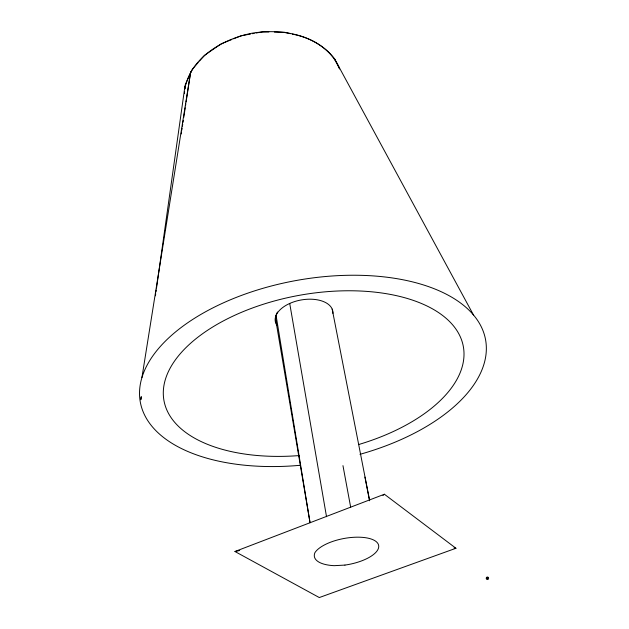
<?xml version="1.0" encoding="UTF-8"?>
<svg xmlns="http://www.w3.org/2000/svg" width="629" height="629" viewBox="0 0 629 629"><rect width="100%" height="100%" fill="white"/><g stroke="black" fill="none" stroke-linecap="round" stroke-linejoin="round"><path stroke-width="0.94" d="M184.446 93.627L184.58 91.732M184.777 88.886C190.705 57.483 222.658 39.069 251.875 33.235C281.132 28.399 315.176 34.178 334.463 58.631L473.472 314.972M184.934 89.019L185.296 84.734L192.215 69.387L198.221 62.491M155.434 295.811L155.709 293.869M155.984 291.927L156.259 289.985M156.527 288.043L184.973 86.039L185.099 87.14M181.238 133.961L181.537 132.019M181.828 130.077L182.127 128.143M182.418 126.201L182.717 124.259M183.008 122.317L183.306 120.383M183.747 117.474L185.225 107.771M185.516 105.829L185.814 103.887M186.105 101.953L190.681 71.879L141.942 377.502M199.409 61.131L204.417 55.383L221.133 43.849L231.779 39.541M382.935 495.479L384.398 494.245L455.939 548.268L319.288 597.55L234.947 551.507L384.398 494.245M233.603 38.801L241.127 35.767L250.617 34.029M234.947 551.507L239.704 550.524M252.433 33.699L254.25 33.368M256.066 33.03L262.836 31.796L268.874 31.93M274.346 32.048L284.536 32.268L290.472 33.691M454.012 547.938L455.939 548.268M292.328 34.139C312.181 37.669 331.978 49.581 339.621 68.946L334.463 58.631M332.183 309.106L369.64 500.598M364.938 477.089L369.569 500.778M342.962 465.633L350.66 507.139M289.717 303.445L326.522 516.724M275.809 320.24L310.026 522.683M276.076 315.365L310.05 522.707M299.836 465.326A175.42 91.928 -10.2 0 1 159.286 347.664A175.42 91.928 -10.2 0 1 447.581 294.875A175.42 91.928 -10.2 0 1 359.969 454.319M299.184 455.577A152.108 79.569 -10.2 0 1 180.735 353.176A152.108 79.569 -10.2 0 1 429.269 307.133A152.108 79.569 -10.2 0 1 358.475 444.593M277.122 325.57A29.209 16.543 -10.1 0 1 299.137 300.371A29.209 16.543 -10.1 0 1 332.914 313.36M276.312 322.087A32.244 18.288 -10.2 0 1 277.468 312.047M141.21 396.82L140.802 399.729L141.281 396.828M487.703 577.626L487.074 578.326L487.703 577.626M344.936 565.086L334.211 565.675A36.451 14.601 -10.7 0 1 314.948 552.632A33.015 13.201 -10.6 0 1 352.712 537.363A33.015 13.201 -10.6 0 1 378.501 548.063A33.015 13.201 -10.6 0 1 344.936 565.086M486.492 577.493A1.282 1.195 88.9 0 0 487.247 579.553A1.282 1.195 88.9 0 0 488.529 577.831A1.282 1.195 88.9 0 0 486.492 577.493"/></g></svg>
